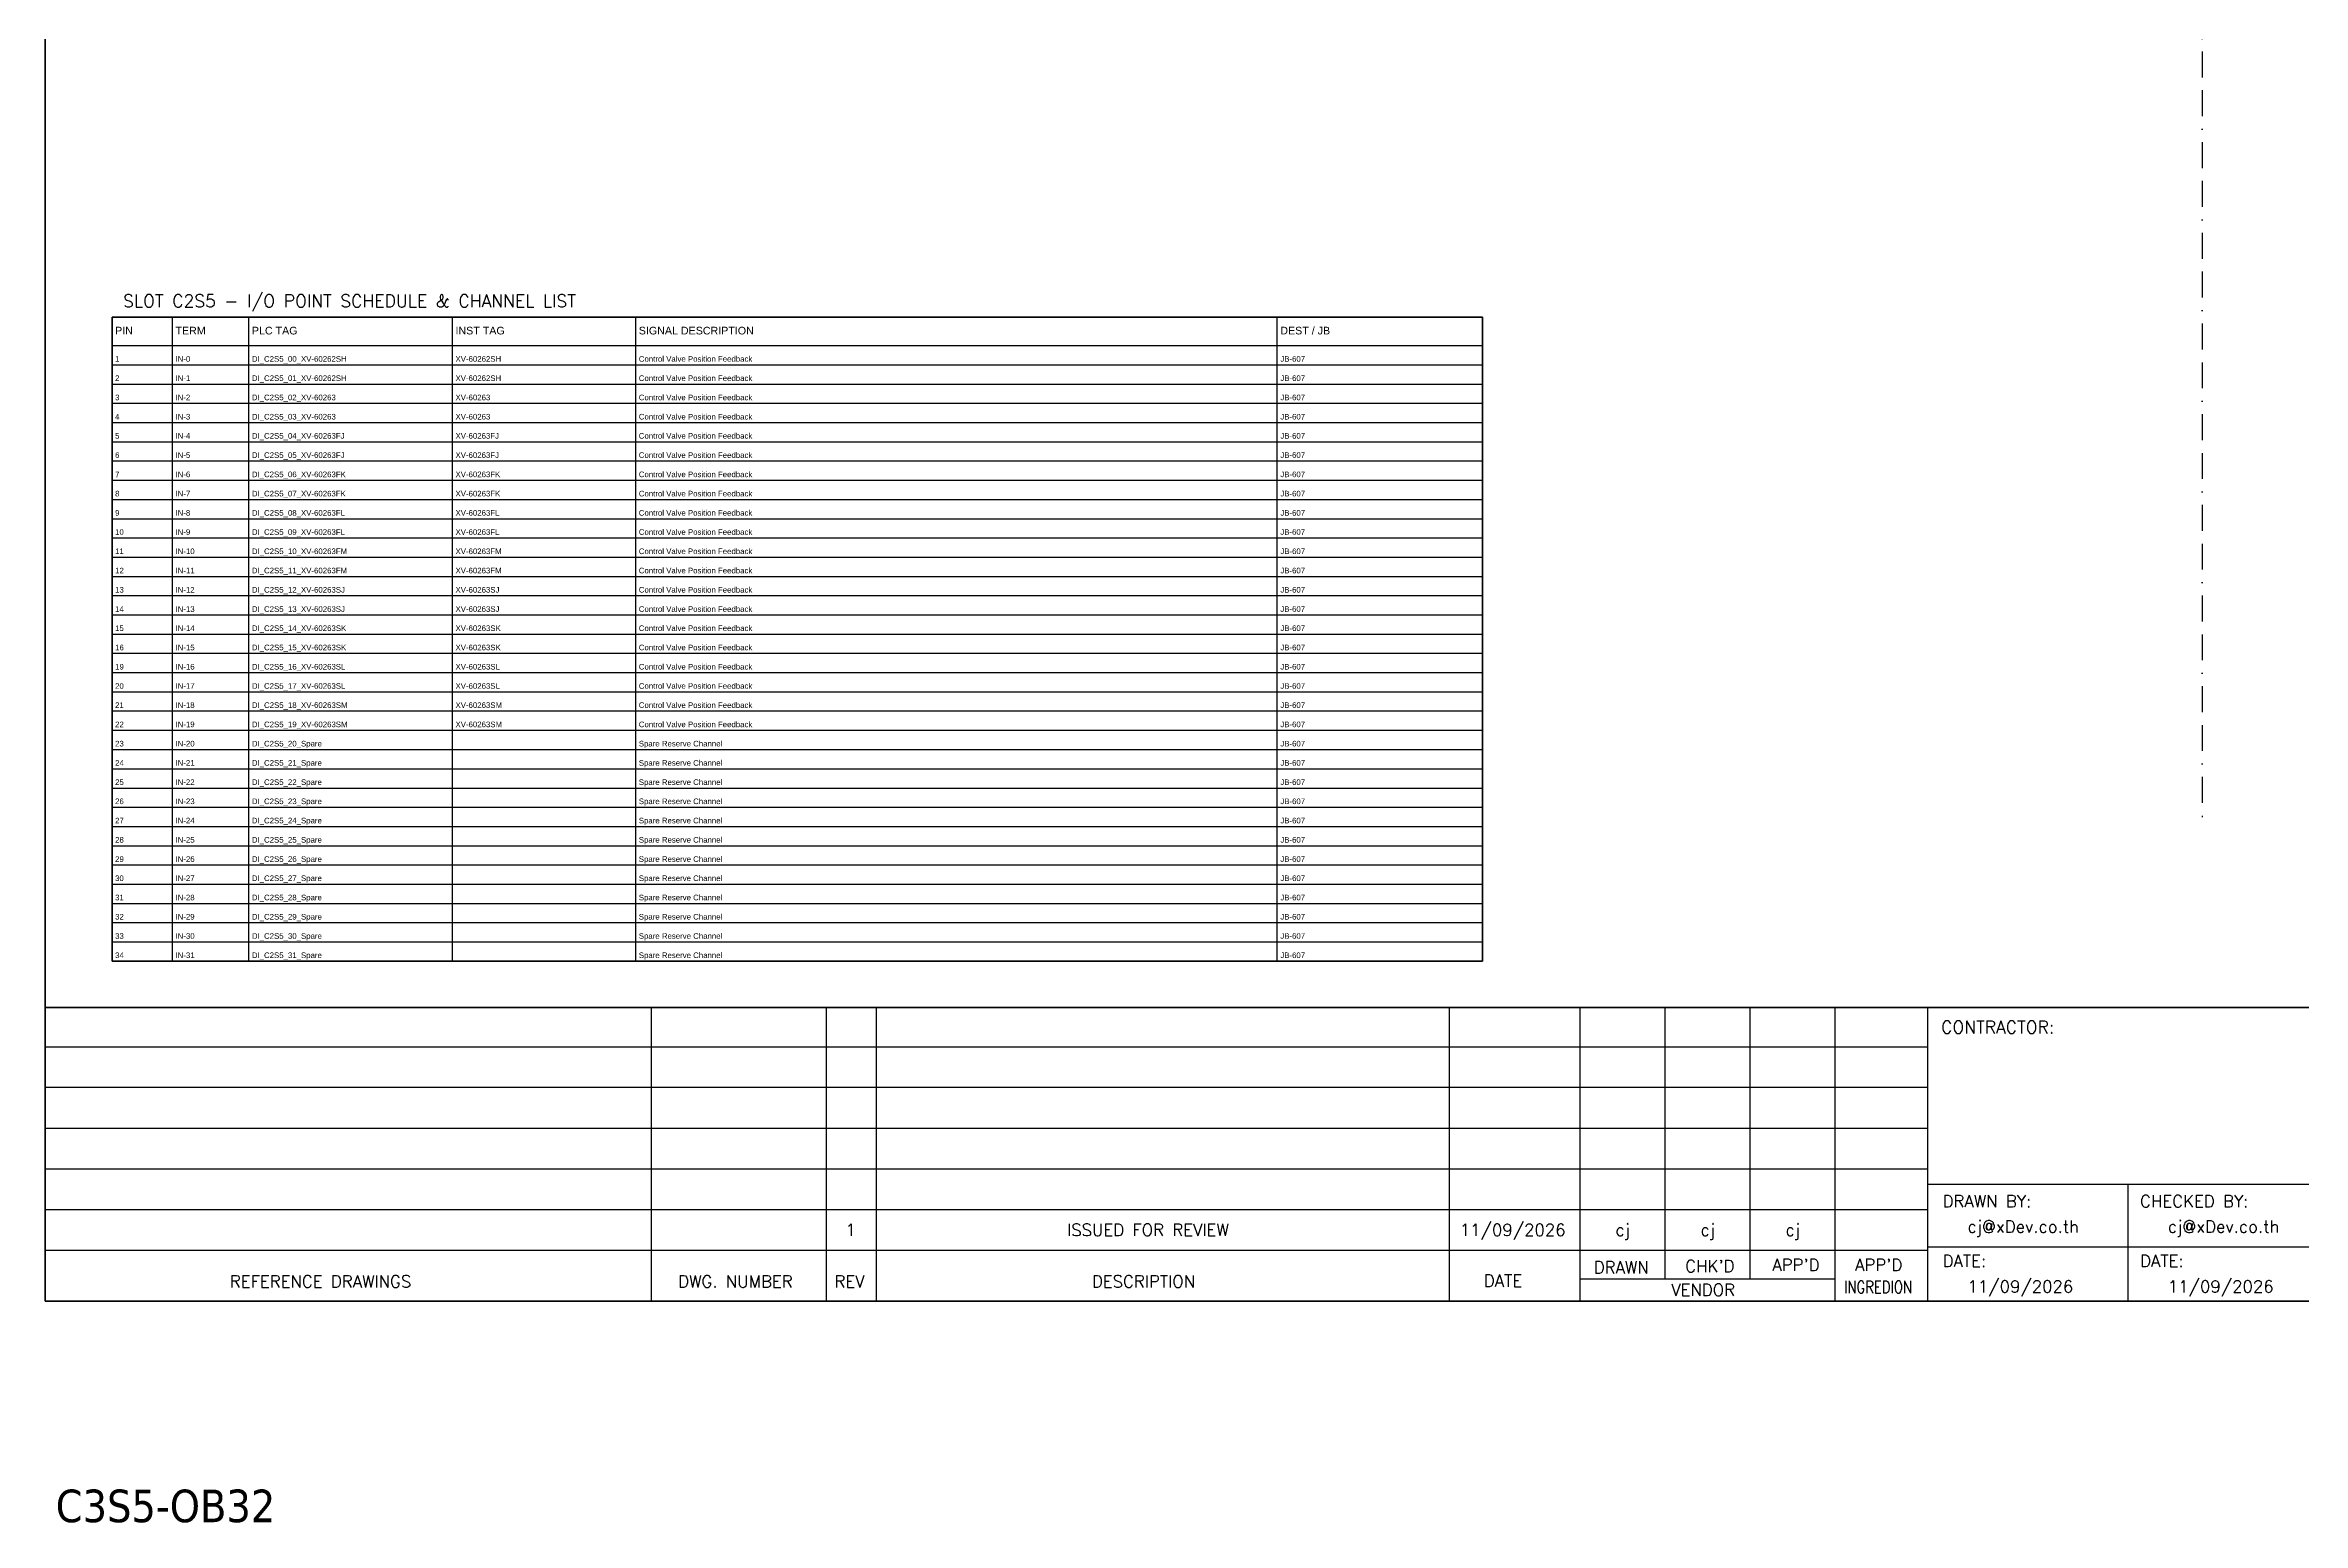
# Model space of a CAD drawing. Header units: millimetres. Extents: x 0 to 62600, y 0 to 14837.
# Drawn here: x 20967 to 23184, y 8795 to 10245 of the extents above; entities that cross this region are included whole.
import ezdxf
from ezdxf.enums import TextEntityAlignment as Align

# ---------------------------------------------------------------- set-up
doc = ezdxf.new("R2010")
doc.units = ezdxf.units.MM
doc.linetypes.add('BORDERX2', pattern=[88.9, 25.4, -12.7, 25.4, -12.7, 0, -12.7])
for name, color, linetype in [('GT_1', 9, 'Continuous'), ('HELPPOINT', 7, 'Continuous'), ('MEMBER', 7, 'Continuous'), ('x01001-FrameArea', 2, 'BORDERX2')]:
    doc.layers.add(name, color=color, linetype=linetype)
doc.styles.add('ROMANS', font='romans.shx', dxfattribs={"width": 0.85, "height": 25})
doc.styles.get("Standard").update_dxf_attribs({"font": 'arial.ttf'})
doc.styles.add('Tahoma', font='')
doc.styles.get('Tahoma').set_extended_font_data('Tahoma')

msp = doc.modelspace()

# ---------------------------------------------------------------- linework, layer by layer
at = {"color": 7}
for p, q in [((21091.5, 9346.4), (21091.5, 9978.5)), ((21166.5, 9346.4), (21166.5, 9978.5)), ((21366.5, 9346.4), (21366.5, 9978.5)), ((21546.5, 9346.4), (21546.5, 9978.5)), ((22176.5, 9346.4), (22176.5, 9978.5)), ((21032.2, 9950.5), (22378, 9950.5))]:
    msp.add_line(p, q, dxfattribs=at)
at = {"color": 8}
for p, q in [((21032.2, 9931.7), (22378, 9931.7)), ((21032.2, 9912.8), (22378, 9912.8)), ((21032.2, 9893.9), (22378, 9893.9)), ((21032.2, 9875), (22378, 9875)), ((21032.2, 9856.2), (22378, 9856.2)), ((21032.2, 9837.3), (22378, 9837.3)), ((21032.2, 9818.4), (22378, 9818.4)), ((21032.2, 9799.5), (22378, 9799.5)), ((21032.2, 9780.6), (22378, 9780.6)), ((21032.2, 9761.8), (22378, 9761.8)), ((21032.2, 9742.9), (22378, 9742.9)), ((21032.2, 9724), (22378, 9724)), ((21032.2, 9705.1), (22378, 9705.1)), ((21032.2, 9686.2), (22378, 9686.2)), ((21032.2, 9667.4), (22378, 9667.4)), ((21032.2, 9648.5), (22378, 9648.5)), ((21032.2, 9629.6), (22378, 9629.6)), ((21032.2, 9610.7), (22378, 9610.7)), ((21032.2, 9591.9), (22378, 9591.9)), ((21032.2, 9573), (22378, 9573)), ((21032.2, 9554.1), (22378, 9554.1)), ((21032.2, 9535.2), (22378, 9535.2)), ((21032.2, 9516.3), (22378, 9516.3)), ((21032.2, 9497.5), (22378, 9497.5)), ((21032.2, 9478.6), (22378, 9478.6)), ((21032.2, 9459.7), (22378, 9459.7)), ((21032.2, 9440.8), (22378, 9440.8)), ((21032.2, 9422), (22378, 9422)), ((21032.2, 9403.1), (22378, 9403.1)), ((21032.2, 9384.2), (22378, 9384.2)), ((21032.2, 9365.3), (22378, 9365.3))]:
    msp.add_line(p, q, dxfattribs=at)
msp.add_lwpolyline([(21032.2, 9978.5), (22378, 9978.5), (22378, 9346.4), (21032.2, 9346.4)], close=True)
at = {"color": 7}
msp.add_lwpolyline([(21032.2, 9346.4), (22378, 9346.4), (22378, 9978.5), (21032.2, 9978.5), (21032.2, 9346.4)], dxfattribs=at)
at = {"layer": 'GT_1', "color": 4}
for p, q in [((21561.9, 9012.6), (21561.9, 9300.8)), ((21733.8, 9012.6), (21733.8, 9300.8)), ((21782.9, 9012.6), (21782.9, 9300.8)), ((22345.6, 9012.6), (22345.6, 9300.8)), ((22473.9, 9012.6), (22473.9, 9300.8)), ((22557.5, 9034.4), (22557.5, 9300.8)), ((22641, 9034.5), (22641, 9300.8)), ((22724.3, 9012.6), (22724.3, 9300.8)), ((22815.3, 9012.6), (22815.3, 9300.8)), ((22815.3, 9262), (20966.5, 9262)), ((22815.3, 9222.2), (20966.5, 9222.2)), ((22815.3, 9182.2), (20966.5, 9182.2)), ((22815.3, 9142.3), (20966.5, 9142.3)), ((23602.3, 9127), (22815.3, 9127)), ((23012.1, 9012.6), (23012.1, 9127)), ((22815.3, 9102.4), (20966.5, 9102.4)), ((22815.2, 9062.5), (20966.5, 9062.5)), ((23602.3, 9065.5), (22815.3, 9065.5)), ((22724.3, 9034.4), (22473.9, 9034.4))]:
    msp.add_line(p, q, dxfattribs=at)
at = {"layer": 'HELPPOINT', "color": 4, "lineweight": 35}
for p, q in [((20966.5, 9012.6), (20966.5, 11716.9)), ((20966.5, 9012.6), (20966.5, 11716.9)), ((24859.8, 9012.6), (20966.5, 9012.6)), ((24859.8, 9012.6), (20966.5, 9012.6))]:
    msp.add_line(p, q, dxfattribs=at)
at = {"layer": 'MEMBER', "color": 4, "lineweight": 35}
msp.add_line((20966.5, 9300.8), (24859.8, 9300.8), dxfattribs=at)
msp.add_line((20966.5, 9300.8), (24859.8, 9300.8), dxfattribs=at)
at = {"layer": 'x01001-FrameArea'}
msp.add_line((23084.7, 11574.2), (23084.7, 9487.7), dxfattribs=at)

# ---------------------------------------------------------------- texts
at = {"color": 3}
for s, p in [('PIN', (21035.2, 9961.5)), ('TERM', (21094.5, 9961.5)), ('PLC TAG', (21169.5, 9961.5)), ('INST TAG', (21369.5, 9961.5)), ('SIGNAL DESCRIPTION', (21549.5, 9961.5)), ('DEST / JB', (22179.5, 9961.5))]:
    msp.add_text(s, height=7.5, dxfattribs=at).set_placement(p)
at = {"color": 7}
for s, p in [('1', (21035.2, 9934.7)), ('IN-0', (21094.5, 9934.7)), ('DI_C2S5_00_XV-60262SH', (21169.5, 9934.7)), ('XV-60262SH', (21369.5, 9934.7)), ('Control Valve Position Feedback', (21549.5, 9934.7)), ('JB-607', (22179.5, 9934.7)), ('2', (21035.2, 9915.8)), ('IN-1', (21094.5, 9915.8)), ('DI_C2S5_01_XV-60262SH', (21169.5, 9915.8)), ('XV-60262SH', (21369.5, 9915.8)), ('Control Valve Position Feedback', (21549.5, 9915.8)), ('JB-607', (22179.5, 9915.8)), ('3', (21035.2, 9896.9)), ('IN-2', (21094.5, 9896.9)), ('DI_C2S5_02_XV-60263', (21169.5, 9896.9)), ('XV-60263', (21369.5, 9896.9)), ('Control Valve Position Feedback', (21549.5, 9896.9)), ('JB-607', (22179.5, 9896.9)), ('4', (21035.2, 9878)), ('IN-3', (21094.5, 9878)), ('DI_C2S5_03_XV-60263', (21169.5, 9878)), ('XV-60263', (21369.5, 9878)), ('Control Valve Position Feedback', (21549.5, 9878)), ('JB-607', (22179.5, 9878)), ('5', (21035.2, 9859.2)), ('6', (21035.2, 9840.3)), ('IN-4', (21094.5, 9859.2)), ('IN-5', (21094.5, 9840.3)), ('DI_C2S5_04_XV-60263FJ', (21169.5, 9859.2)), ('DI_C2S5_05_XV-60263FJ', (21169.5, 9840.3)), ('XV-60263FJ', (21369.5, 9859.2)), ('XV-60263FJ', (21369.5, 9840.3)), ('Control Valve Position Feedback', (21549.5, 9859.2)), ('Control Valve Position Feedback', (21549.5, 9840.3)), ('JB-607', (22179.5, 9859.2)), ('JB-607', (22179.5, 9840.3)), ('7', (21035.2, 9821.4)), ('IN-6', (21094.5, 9821.4)), ('DI_C2S5_06_XV-60263FK', (21169.5, 9821.4)), ('XV-60263FK', (21369.5, 9821.4)), ('Control Valve Position Feedback', (21549.5, 9821.4)), ('JB-607', (22179.5, 9821.4)), ('8', (21035.2, 9802.5)), ('IN-7', (21094.5, 9802.5)), ('DI_C2S5_07_XV-60263FK', (21169.5, 9802.5)), ('XV-60263FK', (21369.5, 9802.5)), ('Control Valve Position Feedback', (21549.5, 9802.5)), ('JB-607', (22179.5, 9802.5)), ('9', (21035.2, 9783.6)), ('IN-8', (21094.5, 9783.6)), ('DI_C2S5_08_XV-60263FL', (21169.5, 9783.6)), ('XV-60263FL', (21369.5, 9783.6)), ('Control Valve Position Feedback', (21549.5, 9783.6)), ('JB-607', (22179.5, 9783.6)), ('10', (21035.2, 9764.8)), ('IN-9', (21094.5, 9764.8)), ('DI_C2S5_09_XV-60263FL', (21169.5, 9764.8)), ('XV-60263FL', (21369.5, 9764.8)), ('Control Valve Position Feedback', (21549.5, 9764.8)), ('JB-607', (22179.5, 9764.8)), ('11', (21035.2, 9745.9)), ('IN-10', (21094.5, 9745.9)), ('DI_C2S5_10_XV-60263FM', (21169.5, 9745.9)), ('XV-60263FM', (21369.5, 9745.9)), ('Control Valve Position Feedback', (21549.5, 9745.9)), ('JB-607', (22179.5, 9745.9)), ('12', (21035.2, 9727)), ('13', (21035.2, 9708.1)), ('IN-11', (21094.5, 9727)), ('IN-12', (21094.5, 9708.1)), ('DI_C2S5_11_XV-60263FM', (21169.5, 9727)), ('DI_C2S5_12_XV-60263SJ', (21169.5, 9708.1)), ('XV-60263FM', (21369.5, 9727)), ('XV-60263SJ', (21369.5, 9708.1)), ('Control Valve Position Feedback', (21549.5, 9727)), ('Control Valve Position Feedback', (21549.5, 9708.1)), ('JB-607', (22179.5, 9727)), ('JB-607', (22179.5, 9708.1)), ('14', (21035.2, 9689.2)), ('IN-13', (21094.5, 9689.2)), ('DI_C2S5_13_XV-60263SJ', (21169.5, 9689.2)), ('XV-60263SJ', (21369.5, 9689.2)), ('Control Valve Position Feedback', (21549.5, 9689.2)), ('JB-607', (22179.5, 9689.2)), ('15', (21035.2, 9670.4)), ('IN-14', (21094.5, 9670.4)), ('DI_C2S5_14_XV-60263SK', (21169.5, 9670.4)), ('XV-60263SK', (21369.5, 9670.4)), ('Control Valve Position Feedback', (21549.5, 9670.4)), ('JB-607', (22179.5, 9670.4)), ('16', (21035.2, 9651.5)), ('IN-15', (21094.5, 9651.5)), ('DI_C2S5_15_XV-60263SK', (21169.5, 9651.5)), ('XV-60263SK', (21369.5, 9651.5)), ('Control Valve Position Feedback', (21549.5, 9651.5)), ('JB-607', (22179.5, 9651.5)), ('19', (21035.2, 9632.6)), ('IN-16', (21094.5, 9632.6)), ('DI_C2S5_16_XV-60263SL', (21169.5, 9632.6)), ('XV-60263SL', (21369.5, 9632.6)), ('Control Valve Position Feedback', (21549.5, 9632.6)), ('JB-607', (22179.5, 9632.6)), ('20', (21035.2, 9613.7)), ('21', (21035.2, 9594.9)), ('IN-17', (21094.5, 9613.7)), ('IN-18', (21094.5, 9594.9)), ('DI_C2S5_17_XV-60263SL', (21169.5, 9613.7)), ('DI_C2S5_18_XV-60263SM', (21169.5, 9594.9)), ('XV-60263SL', (21369.5, 9613.7)), ('XV-60263SM', (21369.5, 9594.9)), ('Control Valve Position Feedback', (21549.5, 9613.7)), ('Control Valve Position Feedback', (21549.5, 9594.9)), ('JB-607', (22179.5, 9613.7)), ('JB-607', (22179.5, 9594.9)), ('22', (21035.2, 9576)), ('IN-19', (21094.5, 9576)), ('DI_C2S5_19_XV-60263SM', (21169.5, 9576)), ('XV-60263SM', (21369.5, 9576)), ('Control Valve Position Feedback', (21549.5, 9576)), ('JB-607', (22179.5, 9576)), ('23', (21035.2, 9557.1)), ('IN-20', (21094.5, 9557.1)), ('DI_C2S5_20_Spare', (21169.5, 9557.1)), ('Spare Reserve Channel', (21549.5, 9557.1)), ('JB-607', (22179.5, 9557.1)), ('24', (21035.2, 9538.2)), ('IN-21', (21094.5, 9538.2)), ('DI_C2S5_21_Spare', (21169.5, 9538.2)), ('Spare Reserve Channel', (21549.5, 9538.2)), ('JB-607', (22179.5, 9538.2)), ('25', (21035.2, 9519.3)), ('IN-22', (21094.5, 9519.3)), ('DI_C2S5_22_Spare', (21169.5, 9519.3)), ('Spare Reserve Channel', (21549.5, 9519.3)), ('JB-607', (22179.5, 9519.3)), ('26', (21035.2, 9500.5)), ('IN-23', (21094.5, 9500.5)), ('DI_C2S5_23_Spare', (21169.5, 9500.5)), ('Spare Reserve Channel', (21549.5, 9500.5)), ('JB-607', (22179.5, 9500.5)), ('27', (21035.2, 9481.6)), ('28', (21035.2, 9462.7)), ('IN-24', (21094.5, 9481.6)), ('IN-25', (21094.5, 9462.7)), ('DI_C2S5_24_Spare', (21169.5, 9481.6)), ('DI_C2S5_25_Spare', (21169.5, 9462.7)), ('Spare Reserve Channel', (21549.5, 9481.6)), ('Spare Reserve Channel', (21549.5, 9462.7)), ('JB-607', (22179.5, 9481.6)), ('JB-607', (22179.5, 9462.7)), ('29', (21035.2, 9443.8)), ('IN-26', (21094.5, 9443.8)), ('DI_C2S5_26_Spare', (21169.5, 9443.8)), ('Spare Reserve Channel', (21549.5, 9443.8)), ('JB-607', (22179.5, 9443.8)), ('30', (21035.2, 9425)), ('IN-27', (21094.5, 9425)), ('DI_C2S5_27_Spare', (21169.5, 9425)), ('Spare Reserve Channel', (21549.5, 9425)), ('JB-607', (22179.5, 9425)), ('31', (21035.2, 9406.1)), ('IN-28', (21094.5, 9406.1)), ('DI_C2S5_28_Spare', (21169.5, 9406.1)), ('Spare Reserve Channel', (21549.5, 9406.1)), ('JB-607', (22179.5, 9406.1)), ('32', (21035.2, 9387.2)), ('IN-29', (21094.5, 9387.2)), ('DI_C2S5_29_Spare', (21169.5, 9387.2)), ('Spare Reserve Channel', (21549.5, 9387.2)), ('JB-607', (22179.5, 9387.2)), ('33', (21035.2, 9368.3)), ('IN-30', (21094.5, 9368.3)), ('DI_C2S5_30_Spare', (21169.5, 9368.3)), ('Spare Reserve Channel', (21549.5, 9368.3)), ('JB-607', (22179.5, 9368.3)), ('34', (21035.2, 9349.4)), ('IN-31', (21094.5, 9349.4)), ('DI_C2S5_31_Spare', (21169.5, 9349.4)), ('Spare Reserve Channel', (21549.5, 9349.4)), ('JB-607', (22179.5, 9349.4))]:
    msp.add_text(s, height=5.5, dxfattribs=at).set_placement(p)
at = {"color": 2, "style": 'Tahoma'}
msp.add_text('C3S5-OB32', height=32, dxfattribs=at).set_placement((20976.9, 8795.7))
at = {"layer": 'MEMBER', "color": 4, "ltscale": 0.8, "style": 'ROMANS'}
for s, height, p in [('SLOT C2S5 - I/O POINT SCHEDULE & CHANNEL LIST', 12.35, (21043.1, 9988.2)), ('CONTRACTOR:', 12.35, (22828.4, 9275.4)), ('DRAWN BY:', 11.88, (22829.9, 9104.8)), ('CHECKED BY:', 11.875, (23023.8, 9104.8)), ('cj@xDev.co.th', 11.875, (22854.3, 9079.9)), ('cj@xDev.co.th', 11.875, (23051.1, 9079.9)), ('DRAWN', 11.88, (22487.3, 9039.9)), ("CHK'D", 11.88, (22577.1, 9041.1)), ("APP'D", 11.88, (22662.7, 9042.3)), ("APP'D", 11.88, (22743.9, 9042.3)), ('DATE:', 11.88, (22829.9, 9046.2)), ('DATE:', 11.88, (23023.8, 9046.2)), ('REFERENCE DRAWINGS', 11.875, (21147.9, 9026.1)), ('DWG. NUMBER', 11.875, (21588.1, 9026.1)), ('REV', 11.88, (21741.6, 9026.1)), ('DESCRIPTION', 11.875, (21994.5, 9026.1)), ('DATE', 11.88, (22379.3, 9026.8)), ('VENDOR', 11.88, (22563.4, 9017.8)), ('11/09/2026', 11.88, (22854.3, 9021.1)), ('11/09/2026', 11.88, (23051.1, 9021.1))]:
    msp.add_text(s, height=height, dxfattribs=at).set_placement(p)
for s, height, p in [('11/09/2026', 11.88, (22407.7, 9082.6)), ('1', 11.9, (21757.4, 9082.6)), ('ISSUED FOR REVIEW', 11.875, (22049.5, 9082.6)), ('cj', 11.88, (22515.6, 9082.6)), ('cj', 11.88, (22599.2, 9082.6)), ('cj', 11.88, (22682.7, 9082.6))]:
    msp.add_text(s, height=height, dxfattribs=at).set_placement(p, align=Align.MIDDLE_CENTER)
at = {"layer": 'MEMBER', "color": 4, "ltscale": 0.8, "style": 'ROMANS', "width": 0.8}
msp.add_text('INGREDION', height=11.88, dxfattribs=at).set_placement((22733.1, 9020.6))

doc.saveas('drawing.dxf')
